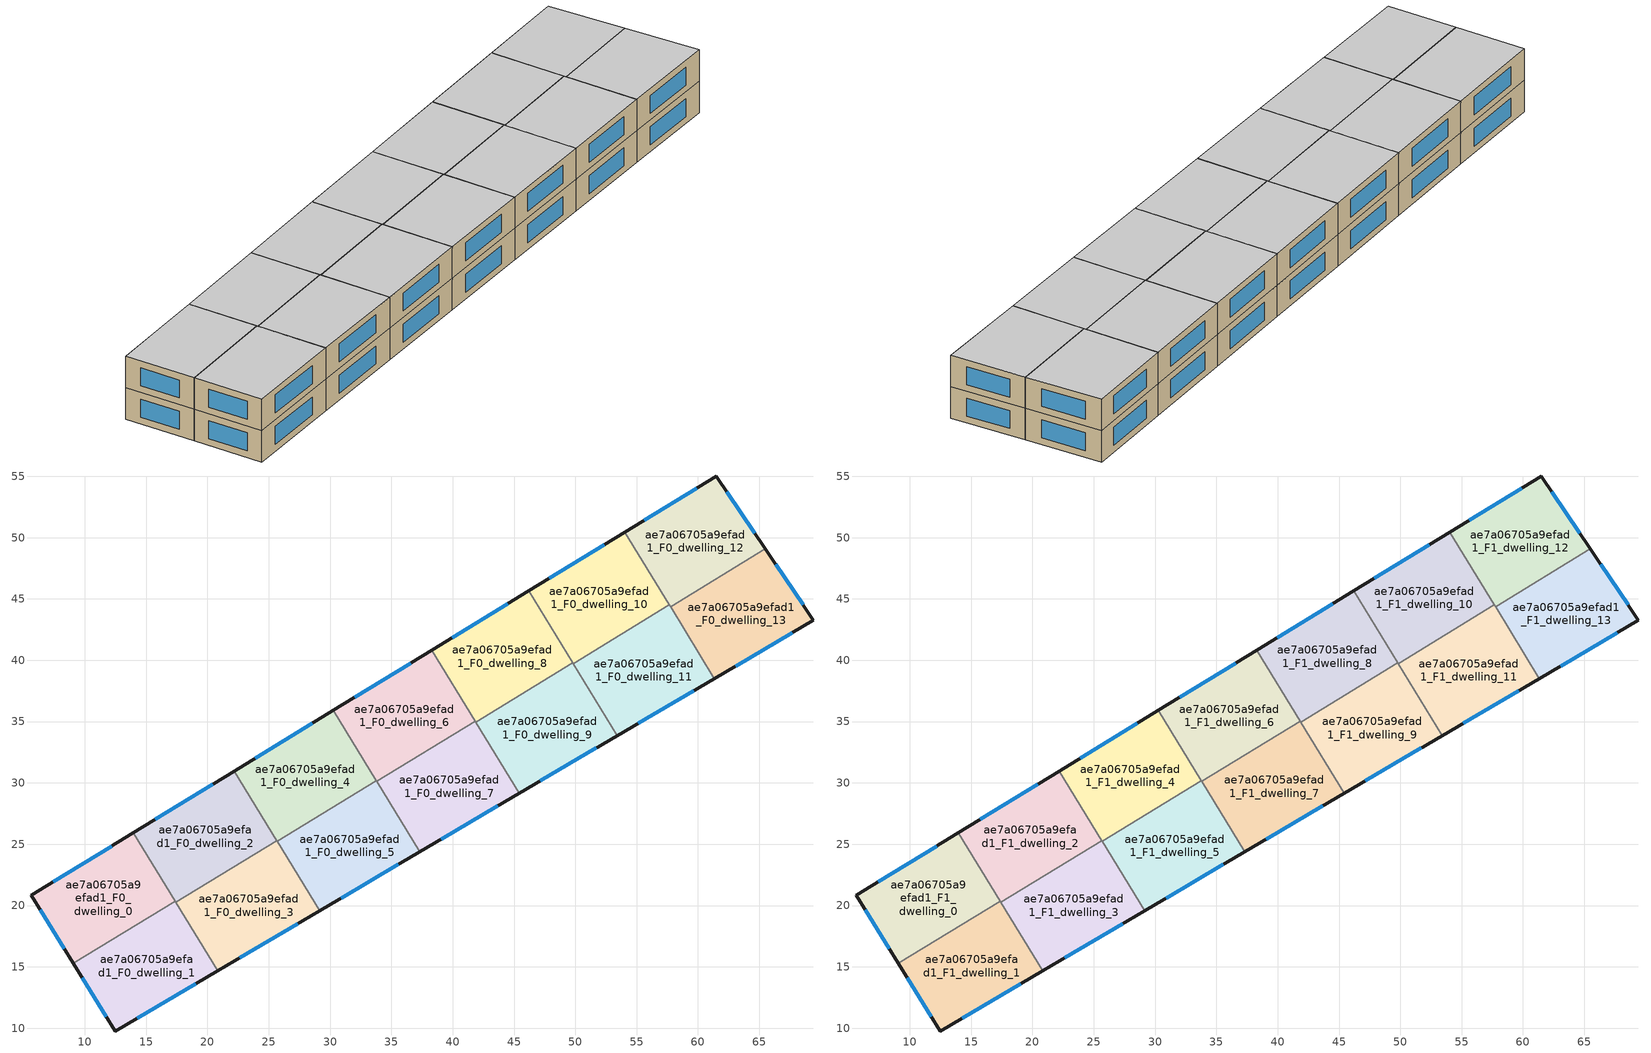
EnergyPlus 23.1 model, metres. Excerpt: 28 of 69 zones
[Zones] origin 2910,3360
ae7a06705a9efad1_F0_dwelling_0
 floor ground (EU_floor_Construction): 13.97,25.94 17.38,20.36 9.07,15.28 5.62,20.83 z0
 wall outside (EU_wall_Construction): 13.97,25.94 5.62,20.83 9.07,15.28 z0:3
 wall to ae7a06705a9efad1_F0_dwelling_1 (EU_wall_Construction): 9.07,15.28 17.38,20.36 z0:3
 wall to ae7a06705a9efad1_F0_dwelling_2 (EU_wall_Construction): 17.38,20.36 13.97,25.94 z0:3
 window (EU_Window_Construction): 6.36,19.65 8.33,16.47 / 12.18,24.85 7.41,21.93 z0.64:2.36
ae7a06705a9efad1_F0_dwelling_1
 floor ground (EU_floor_Construction): 17.38,20.36 20.85,14.69 12.49,9.77 9.07,15.28 z0
 wall outside (EU_wall_Construction): 9.07,15.28 12.49,9.77 20.85,14.69 z0:3
 wall to ae7a06705a9efad1_F0_dwelling_3 (EU_wall_Construction): 20.85,14.69 17.43,20.28 z0:3
 wall to ae7a06705a9efad1_F0_dwelling_2 (EU_wall_Construction): 17.43,20.28 17.38,20.36 z0:3
 window (EU_Window_Construction): 9.81,14.1 11.76,10.95 / 14.28,10.82 19.06,13.63 z0.64:2.36
ae7a06705a9efad1_F0_dwelling_10
 floor ground (EU_floor_Construction): 54.03,50.45 57.66,44.51 49.83,39.72 46.2,45.66 z0
 wall outside (EU_wall_Construction): 54.03,50.45 46.2,45.66 z0:3
 wall to ae7a06705a9efad1_F0_dwelling_11 (EU_wall_Construction): 49.83,39.72 57.66,44.51 z0:3
 wall to ae7a06705a9efad1_F0_dwelling_8 (EU_wall_Construction): 46.2,45.66 49.79,39.79 z0:3
 wall to ae7a06705a9efad1_F0_dwelling_12 (EU_wall_Construction): 57.66,44.51 54.03,50.45 z0:3
 wall to ae7a06705a9efad1_F0_dwelling_9 (EU_wall_Construction): 49.79,39.79 49.83,39.73 z0:3
 window (EU_Window_Construction): 52.35,49.42 47.88,46.69 z0.64:2.36
ae7a06705a9efad1_F0_dwelling_11
 floor ground (EU_floor_Construction): 57.66,44.51 61.33,38.51 53.42,33.86 49.83,39.72 z0
 wall outside (EU_wall_Construction): 53.42,33.86 61.33,38.51 z0:3
 wall to ae7a06705a9efad1_F0_dwelling_9 (EU_wall_Construction): 49.83,39.72 53.42,33.86 z0:3
 wall to ae7a06705a9efad1_F0_dwelling_13 (EU_wall_Construction): 61.33,38.51 57.76,44.35 z0:3
 wall to ae7a06705a9efad1_F0_dwelling_12 (EU_wall_Construction): 57.76,44.35 57.66,44.51 z0:3
 window (EU_Window_Construction): 55.11,34.85 59.64,37.51 z0.64:2.36
ae7a06705a9efad1_F0_dwelling_12
 floor ground (EU_floor_Construction): 61.51,55.03 65.5,49.08 57.76,44.35 54.03,50.45 z0
 wall outside (EU_wall_Construction): 65.5,49.08 61.51,55.03 54.03,50.45 z0:3
 wall to ae7a06705a9efad1_F0_dwelling_13 (EU_wall_Construction): 57.76,44.35 65.5,49.08 z0:3
 window (EU_Window_Construction): 64.65,50.36 62.36,53.75 / 59.91,54.05 55.63,51.43 z0.64:2.36
ae7a06705a9efad1_F0_dwelling_13
 floor ground (EU_floor_Construction): 65.5,49.08 69.41,43.27 61.33,38.51 57.76,44.35 z0
 wall outside (EU_wall_Construction): 61.33,38.51 69.41,43.27 65.5,49.08 z0:3
 window (EU_Window_Construction): 68.57,44.51 66.34,47.84 / 63.06,39.53 67.68,42.25 z0.64:2.36
ae7a06705a9efad1_F0_dwelling_2
 floor ground (EU_floor_Construction): 22.17,30.96 25.64,25.3 17.43,20.28 13.97,25.94 z0
 wall outside (EU_wall_Construction): 22.17,30.96 13.97,25.94 z0:3
 wall to ae7a06705a9efad1_F0_dwelling_3 (EU_wall_Construction): 17.43,20.28 25.64,25.3 z0:3
 wall to ae7a06705a9efad1_F0_dwelling_4 (EU_wall_Construction): 25.64,25.3 22.17,30.96 z0:3
 window (EU_Window_Construction): 20.41,29.88 15.72,27.02 z0.64:2.36
ae7a06705a9efad1_F0_dwelling_3
 floor ground (EU_floor_Construction): 25.64,25.3 29.14,19.57 20.85,14.69 17.43,20.28 z0
 wall outside (EU_wall_Construction): 20.85,14.69 29.14,19.57 z0:3
 wall to ae7a06705a9efad1_F0_dwelling_5 (EU_wall_Construction): 29.14,19.57 25.68,25.23 z0:3
 wall to ae7a06705a9efad1_F0_dwelling_4 (EU_wall_Construction): 25.68,25.23 25.63,25.3 z0:3
 window (EU_Window_Construction): 22.63,15.73 27.37,18.52 z0.64:2.36
ae7a06705a9efad1_F0_dwelling_4
 floor ground (EU_floor_Construction): 30.28,35.92 33.78,30.19 25.68,25.23 22.17,30.96 z0
 wall outside (EU_wall_Construction): 30.28,35.92 22.17,30.96 z0:3
 wall to ae7a06705a9efad1_F0_dwelling_5 (EU_wall_Construction): 25.68,25.23 33.78,30.19 z0:3
 wall to ae7a06705a9efad1_F0_dwelling_6 (EU_wall_Construction): 33.78,30.19 30.28,35.92 z0:3
 window (EU_Window_Construction): 28.54,34.86 23.91,32.02 z0.64:2.36
ae7a06705a9efad1_F0_dwelling_5
 floor ground (EU_floor_Construction): 33.78,30.19 37.33,24.39 29.14,19.57 25.68,25.23 z0
 wall outside (EU_wall_Construction): 29.14,19.57 37.33,24.39 z0:3
 wall to ae7a06705a9efad1_F0_dwelling_7 (EU_wall_Construction): 37.33,24.39 33.82,30.12 z0:3
 wall to ae7a06705a9efad1_F0_dwelling_6 (EU_wall_Construction): 33.82,30.12 33.78,30.19 z0:3
 window (EU_Window_Construction): 30.9,20.6 35.58,23.35 z0.64:2.36
ae7a06705a9efad1_F0_dwelling_6
 floor ground (EU_floor_Construction): 38.28,40.82 41.83,35.02 33.82,30.12 30.28,35.92 z0
 wall outside (EU_wall_Construction): 38.28,40.82 30.28,35.92 z0:3
 wall to ae7a06705a9efad1_F0_dwelling_7 (EU_wall_Construction): 33.82,30.12 41.83,35.02 z0:3
 wall to ae7a06705a9efad1_F0_dwelling_8 (EU_wall_Construction): 41.83,35.02 38.28,40.82 z0:3
 window (EU_Window_Construction): 36.57,39.77 31.99,36.97 z0.64:2.36
ae7a06705a9efad1_F0_dwelling_7
 floor ground (EU_floor_Construction): 41.83,35.02 45.42,29.15 37.33,24.39 33.82,30.12 z0
 wall outside (EU_wall_Construction): 37.33,24.39 45.42,29.15 z0:3
 wall to ae7a06705a9efad1_F0_dwelling_9 (EU_wall_Construction): 45.42,29.15 41.87,34.95 z0:3
 wall to ae7a06705a9efad1_F0_dwelling_8 (EU_wall_Construction): 41.87,34.95 41.83,35.02 z0:3
 window (EU_Window_Construction): 39.06,25.41 43.69,28.13 z0.64:2.36
ae7a06705a9efad1_F0_dwelling_8
 floor ground (EU_floor_Construction): 46.2,45.66 49.79,39.79 41.87,34.95 38.28,40.82 z0
 wall outside (EU_wall_Construction): 46.2,45.66 38.28,40.82 z0:3
 wall to ae7a06705a9efad1_F0_dwelling_9 (EU_wall_Construction): 41.87,34.95 49.79,39.79 z0:3
 window (EU_Window_Construction): 44.5,44.62 39.98,41.86 z0.64:2.36
ae7a06705a9efad1_F0_dwelling_9
 floor ground (EU_floor_Construction): 49.79,39.79 53.42,33.86 45.42,29.15 41.87,34.95 z0
 wall outside (EU_wall_Construction): 45.42,29.15 53.42,33.86 z0:3
 window (EU_Window_Construction): 47.14,30.16 51.71,32.85 z0.64:2.36
ae7a06705a9efad1_F1_dwelling_0
 floor to ae7a06705a9efad1_F0_dwelling_0 (EU_floor_Construction): 13.97,25.94 17.38,20.36 9.07,15.28 5.62,20.83 z3
 wall outside (EU_wall_Construction): 13.97,25.94 5.62,20.83 9.07,15.28 z3:6
 wall to ae7a06705a9efad1_F1_dwelling_1 (EU_wall_Construction): 9.07,15.28 17.38,20.36 z3:6
 wall to ae7a06705a9efad1_F1_dwelling_2 (EU_wall_Construction): 17.38,20.36 13.97,25.94 z3:6
 window (EU_Window_Construction): 6.36,19.65 8.33,16.47 / 12.18,24.85 7.41,21.93 z3.64:5.36
 ceiling to ae7a06705a9efad1_F2_dwelling_0 (EU_floor_Construction): 17.38,20.36 13.97,25.94 5.62,20.83 9.07,15.28 z6
ae7a06705a9efad1_F1_dwelling_1
 floor to ae7a06705a9efad1_F0_dwelling_1 (EU_floor_Construction): 17.38,20.36 20.85,14.69 12.49,9.77 9.07,15.28 z3
 wall outside (EU_wall_Construction): 9.07,15.28 12.49,9.77 20.85,14.69 z3:6
 wall to ae7a06705a9efad1_F1_dwelling_3 (EU_wall_Construction): 20.85,14.69 17.43,20.28 z3:6
 wall to ae7a06705a9efad1_F1_dwelling_2 (EU_wall_Construction): 17.43,20.28 17.38,20.36 z3:6
 window (EU_Window_Construction): 9.81,14.1 11.76,10.95 / 14.28,10.82 19.06,13.63 z3.64:5.36
 ceiling to ae7a06705a9efad1_F2_dwelling_1 (EU_floor_Construction): 20.85,14.69 17.38,20.36 9.07,15.28 12.49,9.77 z6
ae7a06705a9efad1_F1_dwelling_10
 floor to ae7a06705a9efad1_F0_dwelling_10 (EU_floor_Construction): 54.03,50.45 57.66,44.51 49.83,39.72 46.2,45.66 z3
 wall outside (EU_wall_Construction): 54.03,50.45 46.2,45.66 z3:6
 wall to ae7a06705a9efad1_F1_dwelling_11 (EU_wall_Construction): 49.83,39.72 57.66,44.51 z3:6
 wall to ae7a06705a9efad1_F1_dwelling_8 (EU_wall_Construction): 46.2,45.66 49.79,39.79 z3:6
 wall to ae7a06705a9efad1_F1_dwelling_12 (EU_wall_Construction): 57.66,44.51 54.03,50.45 z3:6
 wall to ae7a06705a9efad1_F1_dwelling_9 (EU_wall_Construction): 49.79,39.79 49.83,39.73 z3:6
 window (EU_Window_Construction): 52.35,49.42 47.88,46.69 z3.64:5.36
 ceiling to ae7a06705a9efad1_F2_dwelling_10 (EU_floor_Construction): 57.66,44.51 54.03,50.45 46.2,45.66 49.83,39.72 z6
ae7a06705a9efad1_F1_dwelling_11
 floor to ae7a06705a9efad1_F0_dwelling_11 (EU_floor_Construction): 57.66,44.51 61.33,38.51 53.42,33.86 49.83,39.72 z3
 wall outside (EU_wall_Construction): 53.42,33.86 61.33,38.51 z3:6
 wall to ae7a06705a9efad1_F1_dwelling_9 (EU_wall_Construction): 49.83,39.72 53.42,33.86 z3:6
 wall to ae7a06705a9efad1_F1_dwelling_13 (EU_wall_Construction): 61.33,38.51 57.76,44.35 z3:6
 wall to ae7a06705a9efad1_F1_dwelling_12 (EU_wall_Construction): 57.76,44.35 57.66,44.51 z3:6
 window (EU_Window_Construction): 55.11,34.85 59.64,37.51 z3.64:5.36
 ceiling to ae7a06705a9efad1_F2_dwelling_11 (EU_floor_Construction): 61.33,38.51 57.66,44.51 49.83,39.72 53.42,33.86 z6
ae7a06705a9efad1_F1_dwelling_12
 floor to ae7a06705a9efad1_F0_dwelling_12 (EU_floor_Construction): 61.51,55.03 65.5,49.08 57.76,44.35 54.03,50.45 z3
 wall outside (EU_wall_Construction): 65.5,49.08 61.51,55.03 54.03,50.45 z3:6
 wall to ae7a06705a9efad1_F1_dwelling_13 (EU_wall_Construction): 57.76,44.35 65.5,49.08 z3:6
 window (EU_Window_Construction): 64.65,50.36 62.36,53.75 / 59.91,54.05 55.63,51.43 z3.64:5.36
 ceiling to ae7a06705a9efad1_F2_dwelling_12 (EU_floor_Construction): 65.5,49.08 61.51,55.03 54.03,50.45 57.76,44.35 z6
ae7a06705a9efad1_F1_dwelling_13
 floor to ae7a06705a9efad1_F0_dwelling_13 (EU_floor_Construction): 65.5,49.08 69.41,43.27 61.33,38.51 57.76,44.35 z3
 wall outside (EU_wall_Construction): 61.33,38.51 69.41,43.27 65.5,49.08 z3:6
 window (EU_Window_Construction): 68.57,44.51 66.34,47.84 / 63.06,39.53 67.68,42.25 z3.64:5.36
 ceiling to ae7a06705a9efad1_F2_dwelling_13 (EU_floor_Construction): 69.41,43.27 65.5,49.08 57.76,44.35 61.33,38.51 z6
ae7a06705a9efad1_F1_dwelling_2
 floor to ae7a06705a9efad1_F0_dwelling_2 (EU_floor_Construction): 22.17,30.96 25.64,25.3 17.43,20.28 13.97,25.94 z3
 wall outside (EU_wall_Construction): 22.17,30.96 13.97,25.94 z3:6
 wall to ae7a06705a9efad1_F1_dwelling_3 (EU_wall_Construction): 17.43,20.28 25.64,25.3 z3:6
 wall to ae7a06705a9efad1_F1_dwelling_4 (EU_wall_Construction): 25.64,25.3 22.17,30.96 z3:6
 window (EU_Window_Construction): 20.41,29.88 15.72,27.02 z3.64:5.36
 ceiling to ae7a06705a9efad1_F2_dwelling_2 (EU_floor_Construction): 25.64,25.3 22.17,30.96 13.97,25.94 17.43,20.28 z6
ae7a06705a9efad1_F1_dwelling_3
 floor to ae7a06705a9efad1_F0_dwelling_3 (EU_floor_Construction): 25.64,25.3 29.14,19.57 20.85,14.69 17.43,20.28 z3
 wall outside (EU_wall_Construction): 20.85,14.69 29.14,19.57 z3:6
 wall to ae7a06705a9efad1_F1_dwelling_5 (EU_wall_Construction): 29.14,19.57 25.68,25.23 z3:6
 wall to ae7a06705a9efad1_F1_dwelling_4 (EU_wall_Construction): 25.68,25.23 25.63,25.3 z3:6
 window (EU_Window_Construction): 22.63,15.73 27.37,18.52 z3.64:5.36
 ceiling to ae7a06705a9efad1_F2_dwelling_3 (EU_floor_Construction): 29.14,19.57 25.64,25.3 17.43,20.28 20.85,14.69 z6
ae7a06705a9efad1_F1_dwelling_4
 floor to ae7a06705a9efad1_F0_dwelling_4 (EU_floor_Construction): 30.28,35.92 33.78,30.19 25.68,25.23 22.17,30.96 z3
 wall outside (EU_wall_Construction): 30.28,35.92 22.17,30.96 z3:6
 wall to ae7a06705a9efad1_F1_dwelling_5 (EU_wall_Construction): 25.68,25.23 33.78,30.19 z3:6
 wall to ae7a06705a9efad1_F1_dwelling_6 (EU_wall_Construction): 33.78,30.19 30.28,35.92 z3:6
 window (EU_Window_Construction): 28.54,34.86 23.91,32.02 z3.64:5.36
 ceiling to ae7a06705a9efad1_F2_dwelling_4 (EU_floor_Construction): 33.78,30.19 30.28,35.92 22.17,30.96 25.68,25.23 z6
ae7a06705a9efad1_F1_dwelling_5
 floor to ae7a06705a9efad1_F0_dwelling_5 (EU_floor_Construction): 33.78,30.19 37.33,24.39 29.14,19.57 25.68,25.23 z3
 wall outside (EU_wall_Construction): 29.14,19.57 37.33,24.39 z3:6
 wall to ae7a06705a9efad1_F1_dwelling_7 (EU_wall_Construction): 37.33,24.39 33.82,30.12 z3:6
 wall to ae7a06705a9efad1_F1_dwelling_6 (EU_wall_Construction): 33.82,30.12 33.78,30.19 z3:6
 window (EU_Window_Construction): 30.9,20.6 35.58,23.35 z3.64:5.36
 ceiling to ae7a06705a9efad1_F2_dwelling_5 (EU_floor_Construction): 37.33,24.39 33.78,30.19 25.68,25.23 29.14,19.57 z6
ae7a06705a9efad1_F1_dwelling_6
 floor to ae7a06705a9efad1_F0_dwelling_6 (EU_floor_Construction): 38.28,40.82 41.83,35.02 33.82,30.12 30.28,35.92 z3
 wall outside (EU_wall_Construction): 38.28,40.82 30.28,35.92 z3:6
 wall to ae7a06705a9efad1_F1_dwelling_7 (EU_wall_Construction): 33.82,30.12 41.83,35.02 z3:6
 wall to ae7a06705a9efad1_F1_dwelling_8 (EU_wall_Construction): 41.83,35.02 38.28,40.82 z3:6
 window (EU_Window_Construction): 36.57,39.77 31.99,36.97 z3.64:5.36
 ceiling to ae7a06705a9efad1_F2_dwelling_6 (EU_floor_Construction): 41.83,35.02 38.28,40.82 30.28,35.92 33.82,30.12 z6
ae7a06705a9efad1_F1_dwelling_7
 floor to ae7a06705a9efad1_F0_dwelling_7 (EU_floor_Construction): 41.83,35.02 45.42,29.15 37.33,24.39 33.82,30.12 z3
 wall outside (EU_wall_Construction): 37.33,24.39 45.42,29.15 z3:6
 wall to ae7a06705a9efad1_F1_dwelling_9 (EU_wall_Construction): 45.42,29.15 41.87,34.95 z3:6
 wall to ae7a06705a9efad1_F1_dwelling_8 (EU_wall_Construction): 41.87,34.95 41.83,35.02 z3:6
 window (EU_Window_Construction): 39.06,25.41 43.69,28.13 z3.64:5.36
 ceiling to ae7a06705a9efad1_F2_dwelling_7 (EU_floor_Construction): 45.42,29.15 41.83,35.02 33.82,30.12 37.33,24.39 z6
ae7a06705a9efad1_F1_dwelling_8
 floor to ae7a06705a9efad1_F0_dwelling_8 (EU_floor_Construction): 46.2,45.66 49.79,39.79 41.87,34.95 38.28,40.82 z3
 wall outside (EU_wall_Construction): 46.2,45.66 38.28,40.82 z3:6
 wall to ae7a06705a9efad1_F1_dwelling_9 (EU_wall_Construction): 41.87,34.95 49.79,39.79 z3:6
 window (EU_Window_Construction): 44.5,44.62 39.98,41.86 z3.64:5.36
 ceiling to ae7a06705a9efad1_F2_dwelling_8 (EU_floor_Construction): 49.79,39.79 46.2,45.66 38.28,40.82 41.87,34.95 z6
ae7a06705a9efad1_F1_dwelling_9
 floor to ae7a06705a9efad1_F0_dwelling_9 (EU_floor_Construction): 49.79,39.79 53.42,33.86 45.42,29.15 41.87,34.95 z3
 wall outside (EU_wall_Construction): 45.42,29.15 53.42,33.86 z3:6
 window (EU_Window_Construction): 47.14,30.16 51.71,32.85 z3.64:5.36
 ceiling to ae7a06705a9efad1_F2_dwelling_9 (EU_floor_Construction): 53.42,33.86 49.79,39.79 41.87,34.95 45.42,29.15 z6
[Building]
EU S2 Campaign: North Axis=0; Terrain=City; Solar Distribution=FullExterior
[Site:Location]
Yerevan-Zvartnots.Intl.AP: Latitude=40.15; Longitude=44.383; Time Zone=4; Elevation=854
[SizingPeriod:WeatherFileDays]
AnnualSizingPeriod: Begin Month=1; Begin Day of Month=1; End Month=12; End Day of Month=31; Day of Week for Start Day=Monday; Use Weather File Daylight Saving Period=No; Use Weather File Rain and Snow Indicators=No
[MATERIAL]
EU_InternalMass_Material: Roughness=MediumRough; Thickness=0.1; Conductivity=1; Density=1800; Specific Heat=900; Thermal Absorptance=0.9; Solar Absorptance=0.7; Visible Absorptance=0.7
[MATERIAL:NOMASS] Roughness=MediumRough; Thermal Absorptance=0.9; Solar Absorptance=0.7; Visible Absorptance=0.7
Name | Thermal Resistance
EU_wall_NoMass | 1.05043
EU_floor_NoMass | 0.478065
[WINDOWMATERIAL:SIMPLEGLAZINGSYSTEM]
EU_Window_SimpleGlazing: UFactor=2.5566; Solar Heat Gain Coefficient=0.75; Visible Transmittance=0.75
[CONSTRUCTION]
EU_wall_Construction: EU_wall_NoMass
EU_floor_Construction: EU_floor_NoMass
EU_Window_Construction: EU_Window_SimpleGlazing
EU_InternalMass_Construction: EU_InternalMass_Material
[ZONE] Type=1; Multiplier=1; Ceiling Height=autocalculate; Floor Area=autocalculate; Part of Total Floor Area=Yes
Name | Volume
ae7a06705a9efad1_F0_dwelling_0; ae7a06705a9efad1_F1_dwelling_0 | 191.501
ae7a06705a9efad1_F0_dwelling_1; ae7a06705a9efad1_F1_dwelling_1 | 191.507
ae7a06705a9efad1_F0_dwelling_10; ae7a06705a9efad1_F1_dwelling_10 | 191.532
ae7a06705a9efad1_F0_dwelling_11; ae7a06705a9efad1_F1_dwelling_11 | 191.515
ae7a06705a9efad1_F0_dwelling_12; ae7a06705a9efad1_F1_dwelling_12; ae7a06705a9efad1_F0_dwelling_8; ae7a06705a9efad1_F1_dwelling_8 | 191.517
ae7a06705a9efad1_F0_dwelling_13; ae7a06705a9efad1_F1_dwelling_13 | 191.487
ae7a06705a9efad1_F0_dwelling_2; ae7a06705a9efad1_F1_dwelling_2 | 191.511
ae7a06705a9efad1_F0_dwelling_3; ae7a06705a9efad1_F1_dwelling_3 | 191.514
ae7a06705a9efad1_F0_dwelling_4; ae7a06705a9efad1_F1_dwelling_4 | 191.498
ae7a06705a9efad1_F0_dwelling_5; ae7a06705a9efad1_F1_dwelling_5 | 191.534
ae7a06705a9efad1_F0_dwelling_6; ae7a06705a9efad1_F1_dwelling_6 | 191.494
ae7a06705a9efad1_F0_dwelling_7; ae7a06705a9efad1_F1_dwelling_7 | 191.523
ae7a06705a9efad1_F0_dwelling_9; ae7a06705a9efad1_F1_dwelling_9 | 191.502
[INTERNALMASS] Construction=EU_InternalMass_Construction
Name | Zone or ZoneList | Surface Area
ae7a06705a9efad1_F0_dwelling_0_EU_InternalMass | ae7a06705a9efad1_F0_dwelling_0 | 63.8313
ae7a06705a9efad1_F0_dwelling_1_EU_InternalMass | ae7a06705a9efad1_F0_dwelling_1 | 63.8334
ae7a06705a9efad1_F0_dwelling_2_EU_InternalMass | ae7a06705a9efad1_F0_dwelling_2 | 63.8353
ae7a06705a9efad1_F0_dwelling_3_EU_InternalMass | ae7a06705a9efad1_F0_dwelling_3 | 63.8388
ae7a06705a9efad1_F0_dwelling_4_EU_InternalMass | ae7a06705a9efad1_F0_dwelling_4 | 63.8364
ae7a06705a9efad1_F0_dwelling_5_EU_InternalMass | ae7a06705a9efad1_F0_dwelling_5 | 63.8409
ae7a06705a9efad1_F0_dwelling_6_EU_InternalMass | ae7a06705a9efad1_F0_dwelling_6 | 63.8302
ae7a06705a9efad1_F0_dwelling_7_EU_InternalMass | ae7a06705a9efad1_F0_dwelling_7 | 63.8393
ae7a06705a9efad1_F0_dwelling_8_EU_InternalMass | ae7a06705a9efad1_F0_dwelling_8 | 63.839
ae7a06705a9efad1_F0_dwelling_9_EU_InternalMass | ae7a06705a9efad1_F0_dwelling_9 | 63.8362
ae7a06705a9efad1_F0_dwelling_10_EU_InternalMass | ae7a06705a9efad1_F0_dwelling_10 | 63.8415
ae7a06705a9efad1_F0_dwelling_11_EU_InternalMass | ae7a06705a9efad1_F0_dwelling_11 | 63.8382
ae7a06705a9efad1_F0_dwelling_12_EU_InternalMass | ae7a06705a9efad1_F0_dwelling_12 | 63.837
ae7a06705a9efad1_F0_dwelling_13_EU_InternalMass | ae7a06705a9efad1_F0_dwelling_13 | 63.8309
ae7a06705a9efad1_F1_dwelling_0_EU_InternalMass | ae7a06705a9efad1_F1_dwelling_0 | 63.8313
ae7a06705a9efad1_F1_dwelling_1_EU_InternalMass | ae7a06705a9efad1_F1_dwelling_1 | 63.8334
ae7a06705a9efad1_F1_dwelling_2_EU_InternalMass | ae7a06705a9efad1_F1_dwelling_2 | 63.8353
ae7a06705a9efad1_F1_dwelling_3_EU_InternalMass | ae7a06705a9efad1_F1_dwelling_3 | 63.8388
ae7a06705a9efad1_F1_dwelling_4_EU_InternalMass | ae7a06705a9efad1_F1_dwelling_4 | 63.8364
ae7a06705a9efad1_F1_dwelling_5_EU_InternalMass | ae7a06705a9efad1_F1_dwelling_5 | 63.8409
ae7a06705a9efad1_F1_dwelling_6_EU_InternalMass | ae7a06705a9efad1_F1_dwelling_6 | 63.8302
ae7a06705a9efad1_F1_dwelling_7_EU_InternalMass | ae7a06705a9efad1_F1_dwelling_7 | 63.8393
ae7a06705a9efad1_F1_dwelling_8_EU_InternalMass | ae7a06705a9efad1_F1_dwelling_8 | 63.839
ae7a06705a9efad1_F1_dwelling_9_EU_InternalMass | ae7a06705a9efad1_F1_dwelling_9 | 63.8362
ae7a06705a9efad1_F1_dwelling_10_EU_InternalMass | ae7a06705a9efad1_F1_dwelling_10 | 63.8415
ae7a06705a9efad1_F1_dwelling_11_EU_InternalMass | ae7a06705a9efad1_F1_dwelling_11 | 63.8382
ae7a06705a9efad1_F1_dwelling_12_EU_InternalMass | ae7a06705a9efad1_F1_dwelling_12 | 63.837
ae7a06705a9efad1_F1_dwelling_13_EU_InternalMass | ae7a06705a9efad1_F1_dwelling_13 | 63.8309
[OTHEREQUIPMENT] Fuel Type=Electricity; Design Level Calculation Method=Watts/Area; Power per Zone Floor Area=1; Fraction Latent=0; Fraction Radiant=0; Fraction Lost=0; Carbon Dioxide Generation Rate=0; EndUse Subcategory=EU_Step8_InternalGains
Name | Zone or ZoneList or Space or SpaceList | Schedule
EU_Step8_InternalGain_ae7a06705a9efad1_F0_dwelling_0_f000 | ae7a06705a9efad1_F0_dwelling_0 | EU_Step8_GainSchedule_ae7a06705a9efad1_F0_dwelling_0_f000
EU_Step8_InternalGain_ae7a06705a9efad1_F0_dwelling_1_f000 | ae7a06705a9efad1_F0_dwelling_1 | EU_Step8_GainSchedule_ae7a06705a9efad1_F0_dwelling_1_f000
EU_Step8_InternalGain_ae7a06705a9efad1_F0_dwelling_2_f000 | ae7a06705a9efad1_F0_dwelling_2 | EU_Step8_GainSchedule_ae7a06705a9efad1_F0_dwelling_2_f000
EU_Step8_InternalGain_ae7a06705a9efad1_F0_dwelling_3_f000 | ae7a06705a9efad1_F0_dwelling_3 | EU_Step8_GainSchedule_ae7a06705a9efad1_F0_dwelling_3_f000
EU_Step8_InternalGain_ae7a06705a9efad1_F0_dwelling_4_f000 | ae7a06705a9efad1_F0_dwelling_4 | EU_Step8_GainSchedule_ae7a06705a9efad1_F0_dwelling_4_f000
EU_Step8_InternalGain_ae7a06705a9efad1_F0_dwelling_5_f000 | ae7a06705a9efad1_F0_dwelling_5 | EU_Step8_GainSchedule_ae7a06705a9efad1_F0_dwelling_5_f000
EU_Step8_InternalGain_ae7a06705a9efad1_F0_dwelling_6_f000 | ae7a06705a9efad1_F0_dwelling_6 | EU_Step8_GainSchedule_ae7a06705a9efad1_F0_dwelling_6_f000
EU_Step8_InternalGain_ae7a06705a9efad1_F0_dwelling_7_f000 | ae7a06705a9efad1_F0_dwelling_7 | EU_Step8_GainSchedule_ae7a06705a9efad1_F0_dwelling_7_f000
EU_Step8_InternalGain_ae7a06705a9efad1_F0_dwelling_8_f000 | ae7a06705a9efad1_F0_dwelling_8 | EU_Step8_GainSchedule_ae7a06705a9efad1_F0_dwelling_8_f000
EU_Step8_InternalGain_ae7a06705a9efad1_F0_dwelling_9_f000 | ae7a06705a9efad1_F0_dwelling_9 | EU_Step8_GainSchedule_ae7a06705a9efad1_F0_dwelling_9_f000
EU_Step8_InternalGain_ae7a06705a9efad1_F0_dwelling_10_f000 | ae7a06705a9efad1_F0_dwelling_10 | EU_Step8_GainSchedule_ae7a06705a9efad1_F0_dwelling_10_f000
EU_Step8_InternalGain_ae7a06705a9efad1_F0_dwelling_11_f000 | ae7a06705a9efad1_F0_dwelling_11 | EU_Step8_GainSchedule_ae7a06705a9efad1_F0_dwelling_11_f000
EU_Step8_InternalGain_ae7a06705a9efad1_F0_dwelling_12_f000 | ae7a06705a9efad1_F0_dwelling_12 | EU_Step8_GainSchedule_ae7a06705a9efad1_F0_dwelling_12_f000
EU_Step8_InternalGain_ae7a06705a9efad1_F0_dwelling_13_f000 | ae7a06705a9efad1_F0_dwelling_13 | EU_Step8_GainSchedule_ae7a06705a9efad1_F0_dwelling_13_f000
EU_Step8_InternalGain_ae7a06705a9efad1_F1_dwelling_0_f000 | ae7a06705a9efad1_F1_dwelling_0 | EU_Step8_GainSchedule_ae7a06705a9efad1_F1_dwelling_0_f000
EU_Step8_InternalGain_ae7a06705a9efad1_F1_dwelling_1_f000 | ae7a06705a9efad1_F1_dwelling_1 | EU_Step8_GainSchedule_ae7a06705a9efad1_F1_dwelling_1_f000
EU_Step8_InternalGain_ae7a06705a9efad1_F1_dwelling_2_f000 | ae7a06705a9efad1_F1_dwelling_2 | EU_Step8_GainSchedule_ae7a06705a9efad1_F1_dwelling_2_f000
EU_Step8_InternalGain_ae7a06705a9efad1_F1_dwelling_3_f000 | ae7a06705a9efad1_F1_dwelling_3 | EU_Step8_GainSchedule_ae7a06705a9efad1_F1_dwelling_3_f000
EU_Step8_InternalGain_ae7a06705a9efad1_F1_dwelling_4_f000 | ae7a06705a9efad1_F1_dwelling_4 | EU_Step8_GainSchedule_ae7a06705a9efad1_F1_dwelling_4_f000
EU_Step8_InternalGain_ae7a06705a9efad1_F1_dwelling_5_f000 | ae7a06705a9efad1_F1_dwelling_5 | EU_Step8_GainSchedule_ae7a06705a9efad1_F1_dwelling_5_f000
EU_Step8_InternalGain_ae7a06705a9efad1_F1_dwelling_6_f000 | ae7a06705a9efad1_F1_dwelling_6 | EU_Step8_GainSchedule_ae7a06705a9efad1_F1_dwelling_6_f000
EU_Step8_InternalGain_ae7a06705a9efad1_F1_dwelling_7_f000 | ae7a06705a9efad1_F1_dwelling_7 | EU_Step8_GainSchedule_ae7a06705a9efad1_F1_dwelling_7_f000
EU_Step8_InternalGain_ae7a06705a9efad1_F1_dwelling_8_f000 | ae7a06705a9efad1_F1_dwelling_8 | EU_Step8_GainSchedule_ae7a06705a9efad1_F1_dwelling_8_f000
EU_Step8_InternalGain_ae7a06705a9efad1_F1_dwelling_9_f000 | ae7a06705a9efad1_F1_dwelling_9 | EU_Step8_GainSchedule_ae7a06705a9efad1_F1_dwelling_9_f000
EU_Step8_InternalGain_ae7a06705a9efad1_F1_dwelling_10_f000 | ae7a06705a9efad1_F1_dwelling_10 | EU_Step8_GainSchedule_ae7a06705a9efad1_F1_dwelling_10_f000
EU_Step8_InternalGain_ae7a06705a9efad1_F1_dwelling_11_f000 | ae7a06705a9efad1_F1_dwelling_11 | EU_Step8_GainSchedule_ae7a06705a9efad1_F1_dwelling_11_f000
EU_Step8_InternalGain_ae7a06705a9efad1_F1_dwelling_12_f000 | ae7a06705a9efad1_F1_dwelling_12 | EU_Step8_GainSchedule_ae7a06705a9efad1_F1_dwelling_12_f000
EU_Step8_InternalGain_ae7a06705a9efad1_F1_dwelling_13_f000 | ae7a06705a9efad1_F1_dwelling_13 | EU_Step8_GainSchedule_ae7a06705a9efad1_F1_dwelling_13_f000
[ZONEVENTILATION:DESIGNFLOWRATE] Schedule=EU_AlwaysOn; Design Flow Rate Calculation Method=AirChanges/Hour; Air Changes per Hour=0.557805; Ventilation Type=Natural; Fan Pressure Rise=0; Fan Total Efficiency=1; Constant Term Coefficient=1; Temperature Term Coefficient=0; Velocity Term Coefficient=0; Velocity Squared Term Coefficient=0; Minimum Indoor Temperature=-100; Maximum Indoor Temperature=100; Delta Temperature=-100; Minimum Outdoor Temperature=-100; Maximum Outdoor Temperature=100; Maximum Wind Speed=40
Name | Zone or ZoneList or Space or SpaceList
EU_ConstantAir_ae7a06705a9efad1_F0_dwelling_0 | ae7a06705a9efad1_F0_dwelling_0
EU_ConstantAir_ae7a06705a9efad1_F0_dwelling_1 | ae7a06705a9efad1_F0_dwelling_1
EU_ConstantAir_ae7a06705a9efad1_F0_dwelling_2 | ae7a06705a9efad1_F0_dwelling_2
EU_ConstantAir_ae7a06705a9efad1_F0_dwelling_3 | ae7a06705a9efad1_F0_dwelling_3
EU_ConstantAir_ae7a06705a9efad1_F0_dwelling_4 | ae7a06705a9efad1_F0_dwelling_4
EU_ConstantAir_ae7a06705a9efad1_F0_dwelling_5 | ae7a06705a9efad1_F0_dwelling_5
EU_ConstantAir_ae7a06705a9efad1_F0_dwelling_6 | ae7a06705a9efad1_F0_dwelling_6
EU_ConstantAir_ae7a06705a9efad1_F0_dwelling_7 | ae7a06705a9efad1_F0_dwelling_7
EU_ConstantAir_ae7a06705a9efad1_F0_dwelling_8 | ae7a06705a9efad1_F0_dwelling_8
EU_ConstantAir_ae7a06705a9efad1_F0_dwelling_9 | ae7a06705a9efad1_F0_dwelling_9
EU_ConstantAir_ae7a06705a9efad1_F0_dwelling_10 | ae7a06705a9efad1_F0_dwelling_10
EU_ConstantAir_ae7a06705a9efad1_F0_dwelling_11 | ae7a06705a9efad1_F0_dwelling_11
EU_ConstantAir_ae7a06705a9efad1_F0_dwelling_12 | ae7a06705a9efad1_F0_dwelling_12
EU_ConstantAir_ae7a06705a9efad1_F0_dwelling_13 | ae7a06705a9efad1_F0_dwelling_13
EU_ConstantAir_ae7a06705a9efad1_F1_dwelling_0 | ae7a06705a9efad1_F1_dwelling_0
EU_ConstantAir_ae7a06705a9efad1_F1_dwelling_1 | ae7a06705a9efad1_F1_dwelling_1
EU_ConstantAir_ae7a06705a9efad1_F1_dwelling_2 | ae7a06705a9efad1_F1_dwelling_2
EU_ConstantAir_ae7a06705a9efad1_F1_dwelling_3 | ae7a06705a9efad1_F1_dwelling_3
EU_ConstantAir_ae7a06705a9efad1_F1_dwelling_4 | ae7a06705a9efad1_F1_dwelling_4
EU_ConstantAir_ae7a06705a9efad1_F1_dwelling_5 | ae7a06705a9efad1_F1_dwelling_5
EU_ConstantAir_ae7a06705a9efad1_F1_dwelling_6 | ae7a06705a9efad1_F1_dwelling_6
EU_ConstantAir_ae7a06705a9efad1_F1_dwelling_7 | ae7a06705a9efad1_F1_dwelling_7
EU_ConstantAir_ae7a06705a9efad1_F1_dwelling_8 | ae7a06705a9efad1_F1_dwelling_8
EU_ConstantAir_ae7a06705a9efad1_F1_dwelling_9 | ae7a06705a9efad1_F1_dwelling_9
EU_ConstantAir_ae7a06705a9efad1_F1_dwelling_10 | ae7a06705a9efad1_F1_dwelling_10
EU_ConstantAir_ae7a06705a9efad1_F1_dwelling_11 | ae7a06705a9efad1_F1_dwelling_11
EU_ConstantAir_ae7a06705a9efad1_F1_dwelling_12 | ae7a06705a9efad1_F1_dwelling_12
EU_ConstantAir_ae7a06705a9efad1_F1_dwelling_13 | ae7a06705a9efad1_F1_dwelling_13
[HVACTEMPLATE:THERMOSTAT] Constant Heating Setpoint=20; Constant Cooling Setpoint=50
EU_HeatOnly_ae7a06705a9efad1_F0_dwelling_0; EU_HeatOnly_ae7a06705a9efad1_F0_dwelling_1; EU_HeatOnly_ae7a06705a9efad1_F0_dwelling_2; EU_HeatOnly_ae7a06705a9efad1_F0_dwelling_3; EU_HeatOnly_ae7a06705a9efad1_F0_dwelling_4; EU_HeatOnly_ae7a06705a9efad1_F0_dwelling_5; EU_HeatOnly_ae7a06705a9efad1_F0_dwelling_6; EU_HeatOnly_ae7a06705a9efad1_F0_dwelling_7; EU_HeatOnly_ae7a06705a9efad1_F0_dwelling_8; EU_HeatOnly_ae7a06705a9efad1_F0_dwelling_9; EU_HeatOnly_ae7a06705a9efad1_F0_dwelling_10; EU_HeatOnly_ae7a06705a9efad1_F0_dwelling_11; EU_HeatOnly_ae7a06705a9efad1_F0_dwelling_12; EU_HeatOnly_ae7a06705a9efad1_F0_dwelling_13; EU_HeatOnly_ae7a06705a9efad1_F1_dwelling_0; EU_HeatOnly_ae7a06705a9efad1_F1_dwelling_1; EU_HeatOnly_ae7a06705a9efad1_F1_dwelling_2; EU_HeatOnly_ae7a06705a9efad1_F1_dwelling_3; EU_HeatOnly_ae7a06705a9efad1_F1_dwelling_4; EU_HeatOnly_ae7a06705a9efad1_F1_dwelling_5; EU_HeatOnly_ae7a06705a9efad1_F1_dwelling_6; EU_HeatOnly_ae7a06705a9efad1_F1_dwelling_7; EU_HeatOnly_ae7a06705a9efad1_F1_dwelling_8; EU_HeatOnly_ae7a06705a9efad1_F1_dwelling_9; EU_HeatOnly_ae7a06705a9efad1_F1_dwelling_10; EU_HeatOnly_ae7a06705a9efad1_F1_dwelling_11; EU_HeatOnly_ae7a06705a9efad1_F1_dwelling_12; EU_HeatOnly_ae7a06705a9efad1_F1_dwelling_13; EU_HeatOnly_ae7a06705a9efad1_F2_dwelling_0; EU_HeatOnly_ae7a06705a9efad1_F2_dwelling_1; EU_HeatOnly_ae7a06705a9efad1_F2_dwelling_2; EU_HeatOnly_ae7a06705a9efad1_F2_dwelling_3; EU_HeatOnly_ae7a06705a9efad1_F2_dwelling_4; EU_HeatOnly_ae7a06705a9efad1_F2_dwelling_5; EU_HeatOnly_ae7a06705a9efad1_F2_dwelling_6; EU_HeatOnly_ae7a06705a9efad1_F2_dwelling_7; EU_HeatOnly_ae7a06705a9efad1_F2_dwelling_8; EU_HeatOnly_ae7a06705a9efad1_F2_dwelling_9; EU_HeatOnly_ae7a06705a9efad1_F2_dwelling_10; EU_HeatOnly_ae7a06705a9efad1_F2_dwelling_11; EU_HeatOnly_ae7a06705a9efad1_F2_dwelling_12; EU_HeatOnly_ae7a06705a9efad1_F2_dwelling_13; EU_HeatOnly_ae7a06705a9efad1_F3_dwelling_0; EU_HeatOnly_ae7a06705a9efad1_F3_dwelling_1; EU_HeatOnly_ae7a06705a9efad1_F3_dwelling_2; EU_HeatOnly_ae7a06705a9efad1_F3_dwelling_3; EU_HeatOnly_ae7a06705a9efad1_F3_dwelling_4; EU_HeatOnly_ae7a06705a9efad1_F3_dwelling_5; EU_HeatOnly_ae7a06705a9efad1_F3_dwelling_6; EU_HeatOnly_ae7a06705a9efad1_F3_dwelling_7; EU_HeatOnly_ae7a06705a9efad1_F3_dwelling_8; EU_HeatOnly_ae7a06705a9efad1_F3_dwelling_9; EU_HeatOnly_ae7a06705a9efad1_F3_dwelling_10; EU_HeatOnly_ae7a06705a9efad1_F3_dwelling_11; EU_HeatOnly_ae7a06705a9efad1_F3_dwelling_12; EU_HeatOnly_ae7a06705a9efad1_F3_dwelling_13; EU_HeatOnly_ae7a06705a9efad1_F4_dwelling_0; EU_HeatOnly_ae7a06705a9efad1_F4_dwelling_1; EU_HeatOnly_ae7a06705a9efad1_F4_dwelling_2; EU_HeatOnly_ae7a06705a9efad1_F4_dwelling_3; EU_HeatOnly_ae7a06705a9efad1_F4_dwelling_4; EU_HeatOnly_ae7a06705a9efad1_F4_dwelling_5; EU_HeatOnly_ae7a06705a9efad1_F4_dwelling_6; EU_HeatOnly_ae7a06705a9efad1_F4_dwelling_7; EU_HeatOnly_ae7a06705a9efad1_F4_dwelling_8; EU_HeatOnly_ae7a06705a9efad1_F4_dwelling_9; EU_HeatOnly_ae7a06705a9efad1_F4_dwelling_10; EU_HeatOnly_ae7a06705a9efad1_F4_dwelling_11; EU_HeatOnly_ae7a06705a9efad1_F4_dwelling_12
[HVACTEMPLATE:ZONE:IDEALLOADSAIRSYSTEM] System Availability Schedule=EU_AlwaysOn; Maximum Heating Supply Air Temperature=50; Minimum Cooling Supply Air Temperature=13; Maximum Heating Supply Air Humidity Ratio=0.0156; Minimum Cooling Supply Air Humidity Ratio=0.0077; Heating Limit=NoLimit; Cooling Limit=NoLimit; Heating Availability Schedule=EU_AlwaysOn; Cooling Availability Schedule=EU_CoolingOff; Dehumidification Control Type=ConstantSensibleHeatRatio; Cooling Sensible Heat Ratio=0.7; Dehumidification Setpoint=60; Humidification Control Type=None; Humidification Setpoint=30; Outdoor Air Method=None; Outdoor Air Flow Rate per Person=0.00944; Outdoor Air Flow Rate per Zone Floor Area=0; Outdoor Air Flow Rate per Zone=0; Demand Controlled Ventilation Type=None; Outdoor Air Economizer Type=NoEconomizer; Heat Recovery Type=None; Sensible Heat Recovery Effectiveness=0.7; Latent Heat Recovery Effectiveness=0.65
Name | Template Thermostat
ae7a06705a9efad1_F0_dwelling_0 | EU_HeatOnly_ae7a06705a9efad1_F0_dwelling_0
ae7a06705a9efad1_F0_dwelling_1 | EU_HeatOnly_ae7a06705a9efad1_F0_dwelling_1
ae7a06705a9efad1_F0_dwelling_2 | EU_HeatOnly_ae7a06705a9efad1_F0_dwelling_2
ae7a06705a9efad1_F0_dwelling_3 | EU_HeatOnly_ae7a06705a9efad1_F0_dwelling_3
ae7a06705a9efad1_F0_dwelling_4 | EU_HeatOnly_ae7a06705a9efad1_F0_dwelling_4
ae7a06705a9efad1_F0_dwelling_5 | EU_HeatOnly_ae7a06705a9efad1_F0_dwelling_5
ae7a06705a9efad1_F0_dwelling_6 | EU_HeatOnly_ae7a06705a9efad1_F0_dwelling_6
ae7a06705a9efad1_F0_dwelling_7 | EU_HeatOnly_ae7a06705a9efad1_F0_dwelling_7
ae7a06705a9efad1_F0_dwelling_8 | EU_HeatOnly_ae7a06705a9efad1_F0_dwelling_8
ae7a06705a9efad1_F0_dwelling_9 | EU_HeatOnly_ae7a06705a9efad1_F0_dwelling_9
ae7a06705a9efad1_F0_dwelling_10 | EU_HeatOnly_ae7a06705a9efad1_F0_dwelling_10
ae7a06705a9efad1_F0_dwelling_11 | EU_HeatOnly_ae7a06705a9efad1_F0_dwelling_11
ae7a06705a9efad1_F0_dwelling_12 | EU_HeatOnly_ae7a06705a9efad1_F0_dwelling_12
ae7a06705a9efad1_F0_dwelling_13 | EU_HeatOnly_ae7a06705a9efad1_F0_dwelling_13
ae7a06705a9efad1_F1_dwelling_0 | EU_HeatOnly_ae7a06705a9efad1_F1_dwelling_0
ae7a06705a9efad1_F1_dwelling_1 | EU_HeatOnly_ae7a06705a9efad1_F1_dwelling_1
ae7a06705a9efad1_F1_dwelling_2 | EU_HeatOnly_ae7a06705a9efad1_F1_dwelling_2
ae7a06705a9efad1_F1_dwelling_3 | EU_HeatOnly_ae7a06705a9efad1_F1_dwelling_3
ae7a06705a9efad1_F1_dwelling_4 | EU_HeatOnly_ae7a06705a9efad1_F1_dwelling_4
ae7a06705a9efad1_F1_dwelling_5 | EU_HeatOnly_ae7a06705a9efad1_F1_dwelling_5
ae7a06705a9efad1_F1_dwelling_6 | EU_HeatOnly_ae7a06705a9efad1_F1_dwelling_6
ae7a06705a9efad1_F1_dwelling_7 | EU_HeatOnly_ae7a06705a9efad1_F1_dwelling_7
ae7a06705a9efad1_F1_dwelling_8 | EU_HeatOnly_ae7a06705a9efad1_F1_dwelling_8
ae7a06705a9efad1_F1_dwelling_9 | EU_HeatOnly_ae7a06705a9efad1_F1_dwelling_9
ae7a06705a9efad1_F1_dwelling_10 | EU_HeatOnly_ae7a06705a9efad1_F1_dwelling_10
ae7a06705a9efad1_F1_dwelling_11 | EU_HeatOnly_ae7a06705a9efad1_F1_dwelling_11
ae7a06705a9efad1_F1_dwelling_12 | EU_HeatOnly_ae7a06705a9efad1_F1_dwelling_12
ae7a06705a9efad1_F1_dwelling_13 | EU_HeatOnly_ae7a06705a9efad1_F1_dwelling_13
[SIZING:ZONE] Zone Cooling Design Supply Air Temperature Input Method=SupplyAirTemperature; Zone Cooling Design Supply Air Temperature=13; Zone Heating Design Supply Air Temperature Input Method=SupplyAirTemperature; Zone Heating Design Supply Air Temperature=50; Zone Cooling Design Supply Air Humidity Ratio=0.008; Zone Heating Design Supply Air Humidity Ratio=0.008; Cooling Design Air Flow Method=DesignDay; Cooling Design Air Flow Rate=0; Cooling Minimum Air Flow per Zone Floor Area=0.000762; Cooling Minimum Air Flow=0; Cooling Minimum Air Flow Fraction=0.2; Heating Design Air Flow Method=DesignDay; Heating Design Air Flow Rate=0; Heating Maximum Air Flow per Zone Floor Area=0.002032; Heating Maximum Air Flow=0.141576; Heating Maximum Air Flow Fraction=0.3; Account for Dedicated Outdoor Air System=No; Dedicated Outdoor Air System Control Strategy=NeutralSupplyAir; Dedicated Outdoor Air Low Setpoint Temperature for Design=autosize; Dedicated Outdoor Air High Setpoint Temperature for Design=autosize; Zone Load Sizing Method=Sensible Load Only No Latent Load; Zone Latent Cooling Design Supply Air Humidity Ratio Input Method=HumidityRatioDifference; Zone Cooling Design Supply Air Humidity Ratio Difference=0.005; Zone Latent Heating Design Supply Air Humidity Ratio Input Method=HumidityRatioDifference; Zone Humidification Design Supply Air Humidity Ratio Difference=0.005
ae7a06705a9efad1_F0_dwelling_0; ae7a06705a9efad1_F0_dwelling_1; ae7a06705a9efad1_F0_dwelling_2; ae7a06705a9efad1_F0_dwelling_3; ae7a06705a9efad1_F0_dwelling_4; ae7a06705a9efad1_F0_dwelling_5; ae7a06705a9efad1_F0_dwelling_6; ae7a06705a9efad1_F0_dwelling_7; ae7a06705a9efad1_F0_dwelling_8; ae7a06705a9efad1_F0_dwelling_9; ae7a06705a9efad1_F0_dwelling_10; ae7a06705a9efad1_F0_dwelling_11; ae7a06705a9efad1_F0_dwelling_12; ae7a06705a9efad1_F0_dwelling_13; ae7a06705a9efad1_F1_dwelling_0; ae7a06705a9efad1_F1_dwelling_1; ae7a06705a9efad1_F1_dwelling_2; ae7a06705a9efad1_F1_dwelling_3; ae7a06705a9efad1_F1_dwelling_4; ae7a06705a9efad1_F1_dwelling_5; ae7a06705a9efad1_F1_dwelling_6; ae7a06705a9efad1_F1_dwelling_7; ae7a06705a9efad1_F1_dwelling_8; ae7a06705a9efad1_F1_dwelling_9; ae7a06705a9efad1_F1_dwelling_10; ae7a06705a9efad1_F1_dwelling_11; ae7a06705a9efad1_F1_dwelling_12; ae7a06705a9efad1_F1_dwelling_13
[SCHEDULE:CONSTANT]
Name | Hourly Value
EU_AlwaysOn | 1
EU_CoolingOff | 0
[SCHEDULE:FILE] Column Number=1; Rows to Skip at Top=0; Number of Hours of Data=8760; Column Separator=Comma; Interpolate to Timestep=No; Minutes per Item=60; Adjust Schedule for Daylight Savings=Yes
Name | File
EU_Step8_GainSchedule_ae7a06705a9efad1_F0_dwelling_0_f000 | ../../schedules/ae7a06705a9efad1/ae7a06705a9efad1_F0_dwelling_0_f000_gain.csv
EU_Step8_GainSchedule_ae7a06705a9efad1_F0_dwelling_1_f000 | ../../schedules/ae7a06705a9efad1/ae7a06705a9efad1_F0_dwelling_1_f000_gain.csv
EU_Step8_GainSchedule_ae7a06705a9efad1_F0_dwelling_2_f000 | ../../schedules/ae7a06705a9efad1/ae7a06705a9efad1_F0_dwelling_2_f000_gain.csv
EU_Step8_GainSchedule_ae7a06705a9efad1_F0_dwelling_3_f000 | ../../schedules/ae7a06705a9efad1/ae7a06705a9efad1_F0_dwelling_3_f000_gain.csv
EU_Step8_GainSchedule_ae7a06705a9efad1_F0_dwelling_4_f000 | ../../schedules/ae7a06705a9efad1/ae7a06705a9efad1_F0_dwelling_4_f000_gain.csv
EU_Step8_GainSchedule_ae7a06705a9efad1_F0_dwelling_5_f000 | ../../schedules/ae7a06705a9efad1/ae7a06705a9efad1_F0_dwelling_5_f000_gain.csv
EU_Step8_GainSchedule_ae7a06705a9efad1_F0_dwelling_6_f000 | ../../schedules/ae7a06705a9efad1/ae7a06705a9efad1_F0_dwelling_6_f000_gain.csv
EU_Step8_GainSchedule_ae7a06705a9efad1_F0_dwelling_7_f000 | ../../schedules/ae7a06705a9efad1/ae7a06705a9efad1_F0_dwelling_7_f000_gain.csv
EU_Step8_GainSchedule_ae7a06705a9efad1_F0_dwelling_8_f000 | ../../schedules/ae7a06705a9efad1/ae7a06705a9efad1_F0_dwelling_8_f000_gain.csv
EU_Step8_GainSchedule_ae7a06705a9efad1_F0_dwelling_9_f000 | ../../schedules/ae7a06705a9efad1/ae7a06705a9efad1_F0_dwelling_9_f000_gain.csv
EU_Step8_GainSchedule_ae7a06705a9efad1_F0_dwelling_10_f000 | ../../schedules/ae7a06705a9efad1/ae7a06705a9efad1_F0_dwelling_10_f000_gain.csv
EU_Step8_GainSchedule_ae7a06705a9efad1_F0_dwelling_11_f000 | ../../schedules/ae7a06705a9efad1/ae7a06705a9efad1_F0_dwelling_11_f000_gain.csv
EU_Step8_GainSchedule_ae7a06705a9efad1_F0_dwelling_12_f000 | ../../schedules/ae7a06705a9efad1/ae7a06705a9efad1_F0_dwelling_12_f000_gain.csv
EU_Step8_GainSchedule_ae7a06705a9efad1_F0_dwelling_13_f000 | ../../schedules/ae7a06705a9efad1/ae7a06705a9efad1_F0_dwelling_13_f000_gain.csv
EU_Step8_GainSchedule_ae7a06705a9efad1_F1_dwelling_0_f000 | ../../schedules/ae7a06705a9efad1/ae7a06705a9efad1_F1_dwelling_0_f000_gain.csv
EU_Step8_GainSchedule_ae7a06705a9efad1_F1_dwelling_1_f000 | ../../schedules/ae7a06705a9efad1/ae7a06705a9efad1_F1_dwelling_1_f000_gain.csv
EU_Step8_GainSchedule_ae7a06705a9efad1_F1_dwelling_2_f000 | ../../schedules/ae7a06705a9efad1/ae7a06705a9efad1_F1_dwelling_2_f000_gain.csv
EU_Step8_GainSchedule_ae7a06705a9efad1_F1_dwelling_3_f000 | ../../schedules/ae7a06705a9efad1/ae7a06705a9efad1_F1_dwelling_3_f000_gain.csv
EU_Step8_GainSchedule_ae7a06705a9efad1_F1_dwelling_4_f000 | ../../schedules/ae7a06705a9efad1/ae7a06705a9efad1_F1_dwelling_4_f000_gain.csv
EU_Step8_GainSchedule_ae7a06705a9efad1_F1_dwelling_5_f000 | ../../schedules/ae7a06705a9efad1/ae7a06705a9efad1_F1_dwelling_5_f000_gain.csv
EU_Step8_GainSchedule_ae7a06705a9efad1_F1_dwelling_6_f000 | ../../schedules/ae7a06705a9efad1/ae7a06705a9efad1_F1_dwelling_6_f000_gain.csv
EU_Step8_GainSchedule_ae7a06705a9efad1_F1_dwelling_7_f000 | ../../schedules/ae7a06705a9efad1/ae7a06705a9efad1_F1_dwelling_7_f000_gain.csv
EU_Step8_GainSchedule_ae7a06705a9efad1_F1_dwelling_8_f000 | ../../schedules/ae7a06705a9efad1/ae7a06705a9efad1_F1_dwelling_8_f000_gain.csv
EU_Step8_GainSchedule_ae7a06705a9efad1_F1_dwelling_9_f000 | ../../schedules/ae7a06705a9efad1/ae7a06705a9efad1_F1_dwelling_9_f000_gain.csv
EU_Step8_GainSchedule_ae7a06705a9efad1_F1_dwelling_10_f000 | ../../schedules/ae7a06705a9efad1/ae7a06705a9efad1_F1_dwelling_10_f000_gain.csv
EU_Step8_GainSchedule_ae7a06705a9efad1_F1_dwelling_11_f000 | ../../schedules/ae7a06705a9efad1/ae7a06705a9efad1_F1_dwelling_11_f000_gain.csv
EU_Step8_GainSchedule_ae7a06705a9efad1_F1_dwelling_12_f000 | ../../schedules/ae7a06705a9efad1/ae7a06705a9efad1_F1_dwelling_12_f000_gain.csv
EU_Step8_GainSchedule_ae7a06705a9efad1_F1_dwelling_13_f000 | ../../schedules/ae7a06705a9efad1/ae7a06705a9efad1_F1_dwelling_13_f000_gain.csv
